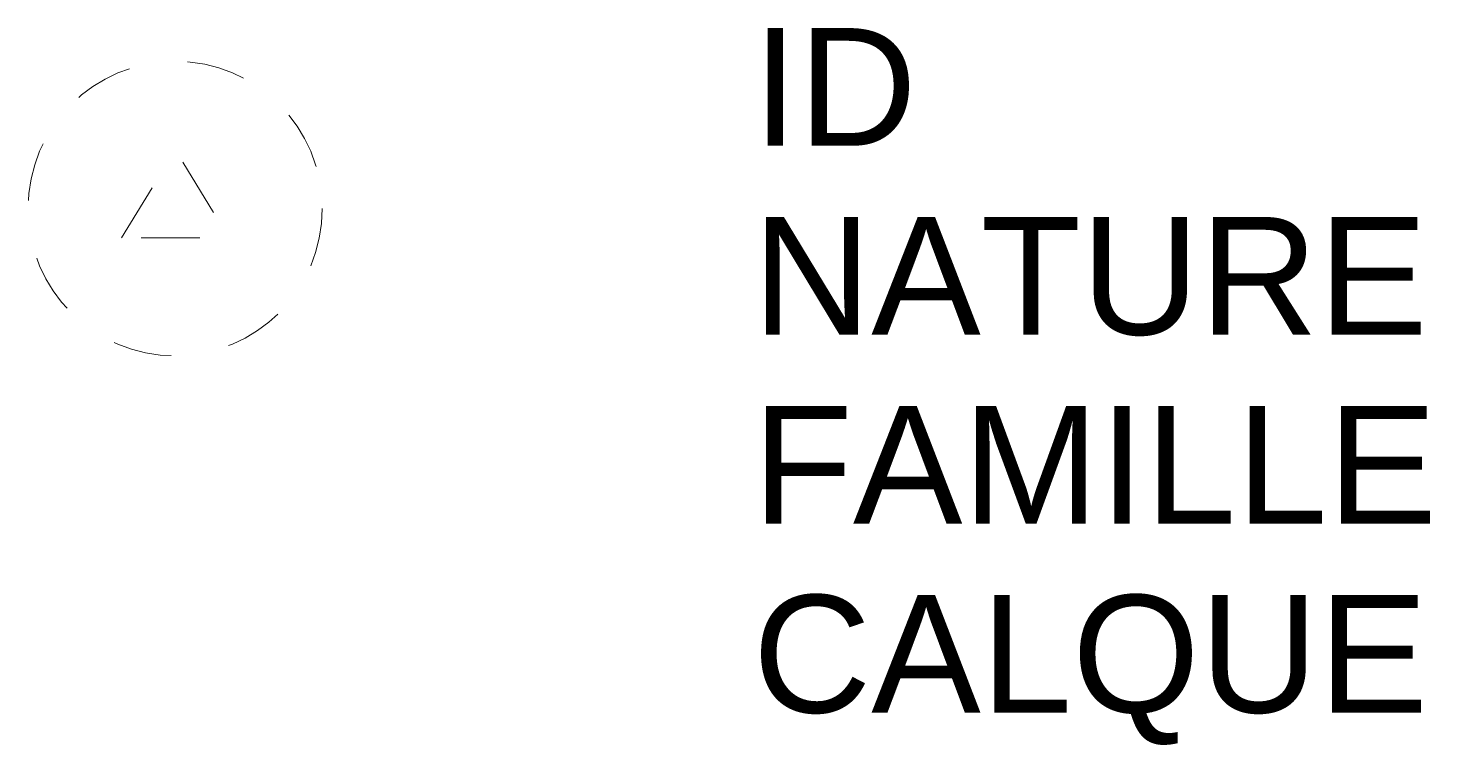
# Model space of a CAD drawing. Header units: metres. Extents: x -0.25 to 2.13, y -0.91 to 0.31.
import ezdxf

# ---------------------------------------------------------------- set-up
doc = ezdxf.new("R2010")
doc.units = ezdxf.units.M
doc.linetypes.add('Socle_Continu', pattern=[2.5, 2.5, 0])
doc.linetypes.add('Socle_Discontinu', pattern=[0.075, 0.05, -0.025])
doc.layers.add('SIGNV_SCT', color=20, linetype='Socle_Continu', lineweight=13)
doc.styles.get("Standard").update_dxf_attribs({"font": 'arial.ttf'})

msp = doc.modelspace()

# ---------------------------------------------------------------- linework, layer by layer
at = {"layer": 'SIGNV_SCT', "linetype": 'Socle_Discontinu', "flags": 128}
msp.add_lwpolyline([(-0.0914, -0.0499), (0, 0.0997), (0.0914, -0.0499)], close=True, dxfattribs=at)
at = {"layer": 'SIGNV_SCT', "linetype": 'Socle_Discontinu'}
msp.add_circle((0, 0), 0.2503, dxfattribs=at)

# ---------------------------------------------------------------- texts
at = {"layer": 'SIGNV_SCT', "linetype": 'Socle_Discontinu', "flags": 9}
for tag, p, s in [('ID', (0.9826, 0.1069), 'HP_0604'), ('NATURE', (0.9826, -0.2144), 'Chambre de tirage circulaire'), ('FAMILLE', (0.9826, -0.5357), 'Signalisation verticale'), ('CALQUE', (0.9826, -0.857), 'SIGNV_SCT')]:
    msp.add_attdef(tag, p, s, height=0.2, dxfattribs=at)

doc.saveas('drawing.dxf')
